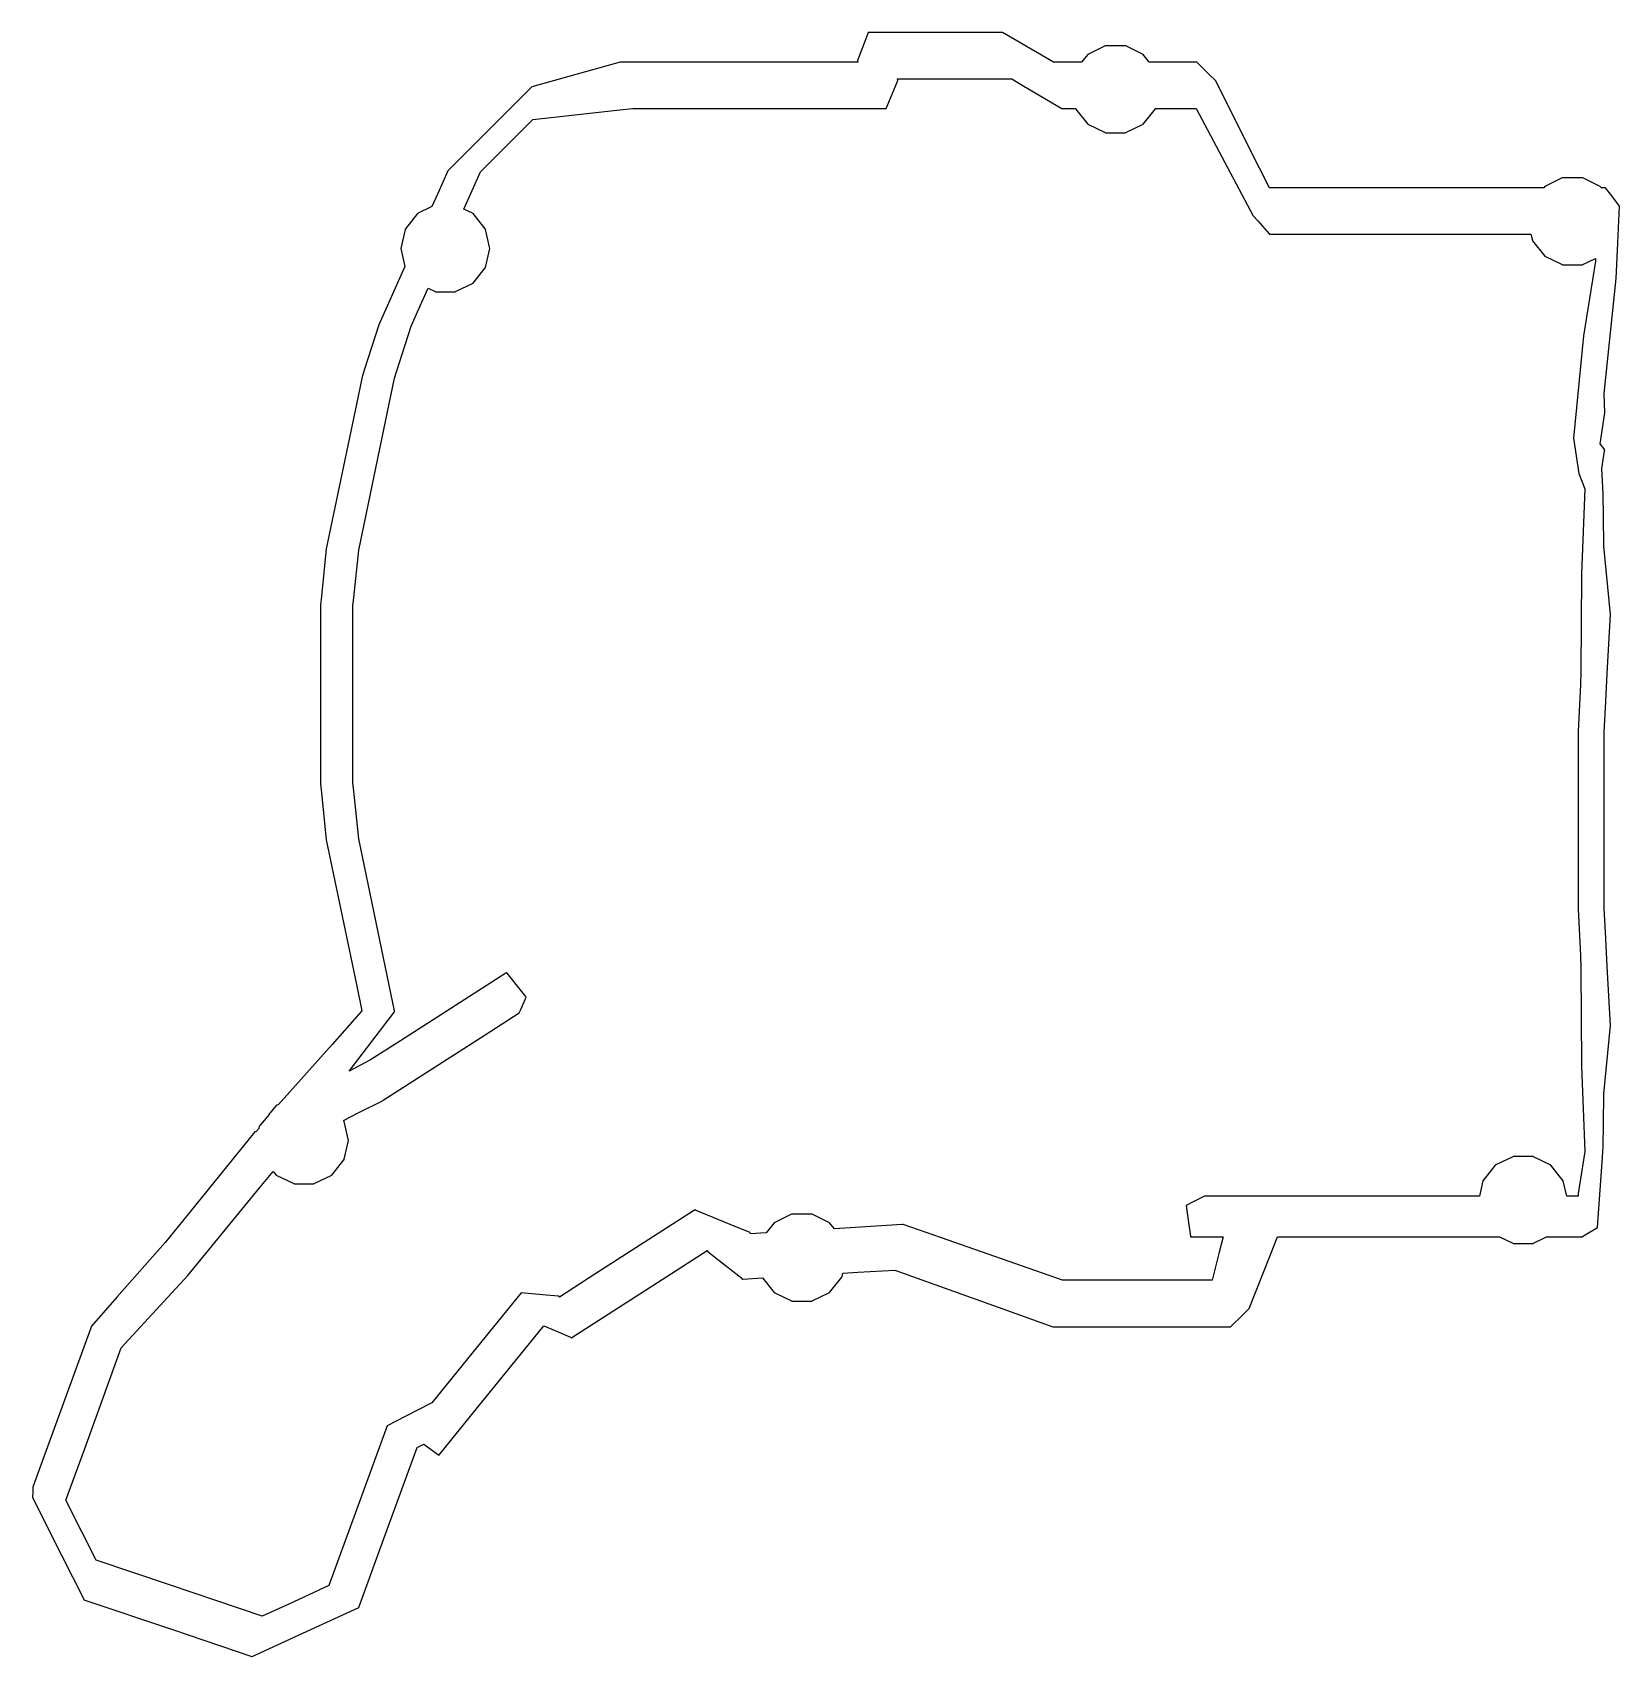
# Model space of a CAD drawing. Header units: metres. Extents: x -82 to 47, y -78 to 54.
import ezdxf

# ---------------------------------------------------------------- set-up
doc = ezdxf.new("R2010")
doc.units = ezdxf.units.M

msp = doc.modelspace()

# ---------------------------------------------------------------- linework, layer by layer
for p, q in [((-14.2254, 53.1946), (-14.8897, 51.4406)), ((-14.059, 53.6339), (-14.2254, 53.1946)), ((-14.0534, 53.6487), (-14.059, 53.6339)), ((-14.0311, 53.7075), (-14.0534, 53.6487)), ((-11.2327, 53.7075), (-14.0311, 53.7075)), ((-11.2114, 53.7075), (-11.2327, 53.7075)), ((-3.12556, 53.7075), (-11.2114, 53.7075)), ((-2.10372, 53.1161), (-3.12556, 53.7075)), ((-3.12556, 53.7075), (-3.12556, 53.7075)), ((-2.10364, 53.1161), (-2.10372, 53.1161)), ((1.01641, 51.3105), (-2.10364, 53.1161)), ((-14.8897, 51.4406), (-14.8955, 51.4255)), ((-14.8955, 51.4255), (-14.8756, 51.3105)), ((3.78941, 51.9285), (3.29656, 51.3105)), ((5.21225, 52.6137), (3.78941, 51.9285)), ((5.23894, 52.6265), (5.21225, 52.6137)), ((6.84779, 52.6265), (5.23894, 52.6265)), ((6.87448, 52.6137), (6.84779, 52.6265)), ((8.29732, 51.9285), (6.87448, 52.6137)), ((8.79017, 51.3105), (8.29732, 51.9285)), ((-35.1371, 51.0328), (-41.3312, 49.289)), ((-34.1509, 51.3105), (-35.1371, 51.0328)), ((-34.1444, 51.3105), (-34.1509, 51.3105)), ((-32.8485, 51.3105), (-34.1444, 51.3105)), ((-32.8394, 51.3105), (-32.8485, 51.3105)), ((-25.103, 51.3105), (-32.8394, 51.3105)), ((-24.8732, 51.3105), (-25.103, 51.3105)), ((-24.8642, 51.3105), (-24.8732, 51.3105)), ((-23.5033, 51.3105), (-24.8642, 51.3105)), ((-21.7065, 51.3105), (-23.5033, 51.3105)), ((-21.6934, 51.3105), (-21.7065, 51.3105)), ((-14.8756, 51.3105), (-21.6934, 51.3105)), ((3.29656, 51.3105), (1.01641, 51.3105)), ((12.6379, 51.3105), (8.79017, 51.3105)), ((13.659, 50.3076), (12.6379, 51.3105)), ((14.1523, 49.823), (13.659, 50.3076)), ((-41.3312, 49.289), (-48.1312, 42.489)), ((-12.5687, 47.541), (-11.8147, 49.3565)), ((-11.8147, 49.3565), (-11.6515, 49.7493)), ((-11.621, 49.823), (-11.6524, 49.938)), ((-11.6524, 49.938), (-4.44515, 49.938)), ((-11.6515, 49.7493), (-11.6462, 49.7622)), ((-11.6462, 49.7622), (-11.621, 49.823)), ((-4.44515, 49.938), (-2.36378, 49.938)), ((-2.36378, 49.938), (-1.39406, 49.3643)), ((-1.39406, 49.3643), (1.68762, 47.541)), ((17.7457, 42.7023), (14.1523, 49.823)), ((-34.1845, 47.4247), (-33.1191, 47.541)), ((-33.1191, 47.541), (-25.1699, 47.541)), ((-25.1699, 47.541), (-25.1645, 47.541)), ((-25.1645, 47.541), (-24.0865, 47.541)), ((-24.0865, 47.541), (-22.7728, 47.541)), ((-22.7728, 47.541), (-22.5554, 47.541)), ((-22.5554, 47.541), (-14.0378, 47.541)), ((-14.0378, 47.541), (-12.5687, 47.541)), ((1.68762, 47.541), (2.78461, 47.541)), ((2.78461, 47.541), (2.7863, 47.5336)), ((2.7863, 47.5336), (2.80477, 47.5104)), ((2.80477, 47.5104), (3.78941, 46.2757)), ((8.29732, 46.2757), (9.28196, 47.5104)), ((9.28196, 47.5104), (9.30043, 47.5336)), ((9.30043, 47.5336), (9.30212, 47.541)), ((9.30212, 47.541), (10.5798, 47.541)), ((10.5798, 47.541), (12.5861, 47.541)), ((12.5861, 47.541), (15.3827, 42.2844)), ((-45.4962, 42.404), (-41.2462, 46.654)), ((-41.2462, 46.654), (-34.1845, 47.4247)), ((3.78941, 46.2757), (5.21225, 45.5905)), ((6.87448, 45.5905), (8.29732, 46.2757)), ((5.21225, 45.5905), (5.23894, 45.5777)), ((5.23894, 45.5777), (6.84779, 45.5777)), ((6.84779, 45.5777), (6.87448, 45.5905)), ((-48.1312, 42.489), (-48.9629, 40.6354)), ((-46.8522, 39.3818), (-45.4962, 42.404)), ((15.3827, 42.2844), (17.2213, 38.8285)), ((18.549, 41.1105), (17.7457, 42.7023)), ((22.692, 41.1105), (18.549, 41.1105)), ((30.2413, 41.1105), (22.692, 41.1105)), ((31.2792, 41.1105), (30.2413, 41.1105)), ((32.865, 41.1105), (31.2792, 41.1105)), ((40.0609, 41.1105), (32.865, 41.1105)), ((40.8012, 41.1105), (40.0609, 41.1105)), ((40.8861, 41.217), (40.8012, 41.1105)), ((42.309, 41.9022), (40.8861, 41.217)), ((42.3356, 41.915), (42.309, 41.9022)), ((43.9445, 41.915), (42.3356, 41.915)), ((43.9712, 41.9022), (43.9445, 41.915)), ((45.394, 41.217), (43.9712, 41.9022)), ((45.4789, 41.1105), (45.394, 41.217)), ((45.8224, 41.1105), (45.4789, 41.1105)), ((46.3235, 40.4506), (45.8224, 41.1105)), ((-49.4386, 39.5752), (-50.6001, 39.0158)), ((-48.9629, 40.6354), (-49.4386, 39.5752)), ((46.9519, 39.623), (46.3235, 40.4506)), ((46.7885, 36.0358), (46.9519, 39.623)), ((46.9519, 39.623), (46.9519, 39.623)), ((46.9519, 39.623), (46.9519, 39.623)), ((-50.6001, 39.0158), (-51.5847, 37.7811)), ((-46.0922, 39.0158), (-46.8522, 39.3818)), ((-45.1075, 37.7811), (-46.0922, 39.0158)), ((17.2213, 38.8285), (17.5922, 38.4127)), ((17.5922, 38.4127), (18.5483, 37.341)), ((-51.6098, 37.7291), (-51.9612, 36.1895)), ((-51.6032, 37.758), (-51.6098, 37.7291)), ((-51.5847, 37.7811), (-51.6032, 37.758)), ((-45.0891, 37.758), (-45.1075, 37.7811)), ((-45.0825, 37.7291), (-45.0891, 37.758)), ((-44.7311, 36.1895), (-45.0825, 37.7291)), ((18.5483, 37.341), (27.4722, 37.341)), ((27.4722, 37.341), (30.9075, 37.341)), ((30.9075, 37.341), (32.5051, 37.341)), ((32.5051, 37.341), (33.4345, 37.341)), ((33.4345, 37.341), (39.7646, 37.341)), ((39.7646, 37.341), (39.8764, 36.8509)), ((-51.9612, 36.1895), (-51.6228, 34.707)), ((-45.0825, 34.6498), (-44.7311, 36.1895)), ((39.8764, 36.8509), (39.883, 36.8221)), ((39.883, 36.8221), (39.9015, 36.7989)), ((39.9015, 36.7989), (40.8861, 35.5642)), ((46.6837, 33.734), (46.7885, 36.0358)), ((-51.6228, 34.707), (-53.7461, 29.9749)), ((-46.0922, 33.3631), (-45.1075, 34.5978)), ((-45.1075, 34.5978), (-45.0891, 34.6209)), ((-45.0891, 34.6209), (-45.0825, 34.6498)), ((40.8861, 35.5642), (42.309, 34.879)), ((42.309, 34.879), (42.3356, 34.8662)), ((42.3356, 34.8662), (43.9445, 34.8662)), ((43.9445, 34.8662), (43.9712, 34.879)), ((43.9712, 34.879), (45.0115, 35.38)), ((45.0009, 35.1479), (44.0258, 29.0903)), ((45.0115, 35.38), (45.0009, 35.1479)), ((-50.375, 31.5304), (-49.7388, 32.9483)), ((-49.7388, 32.9483), (-49.1773, 32.6779)), ((-47.515, 32.6779), (-46.0922, 33.3631)), ((45.6981, 24.4101), (46.6837, 33.734)), ((46.6837, 33.734), (46.6837, 33.734)), ((-49.1773, 32.6779), (-49.1506, 32.665)), ((-49.1506, 32.665), (-47.5417, 32.665)), ((-47.5417, 32.665), (-47.515, 32.6779)), ((-51.1111, 29.8899), (-50.375, 31.5304)), ((-53.7461, 29.9749), (-54.9035, 26.3795)), ((-52.2783, 26.2639), (-51.1111, 29.8899)), ((44.0258, 29.0903), (43.224, 20.7827)), ((-54.9035, 26.3795), (-55.1047, 25.7544)), ((-55.1047, 25.7544), (-55.5625, 23.556)), ((-52.9037, 23.5849), (-52.4697, 25.6694)), ((-52.4697, 25.6694), (-52.2783, 26.2639)), ((45.7604, 22.8511), (45.6981, 24.4101)), ((-55.5625, 23.556), (-58.0112, 11.7967)), ((-55.3762, 11.7117), (-52.9037, 23.5849)), ((45.3785, 20.3356), (45.7604, 22.8511)), ((43.224, 20.7827), (43.6521, 17.9258)), ((45.6883, 19.9389), (45.3785, 20.3356)), ((45.7498, 19.826), (45.6883, 19.9389)), ((45.7403, 19.7234), (45.7485, 19.8032)), ((45.7485, 19.8032), (45.7498, 19.826)), ((45.5164, 18.3183), (45.7403, 19.7234)), ((43.6521, 17.9258), (44.1429, 16.6807)), ((45.6176, 16.2818), (45.5164, 18.3183)), ((44.1429, 16.6807), (43.8769, 9.77919)), ((45.6444, 14.4541), (45.6176, 16.2818)), ((45.6802, 12.0156), (45.6444, 14.4541)), ((46.2082, 6.48238), (45.6802, 12.0156)), ((-58.0112, 11.7967), (-58.4016, 7.98087)), ((-55.7704, 7.8589), (-55.3762, 11.7117)), ((43.8729, 9.67561), (43.8234, 1.84651)), ((43.8769, 9.77919), (43.8729, 9.67561)), ((-58.4016, 7.98087), (-58.4746, 7.26749)), ((-58.4746, 7.26749), (-58.4746, -7.26749)), ((-55.8396, 7.1825), (-55.7704, 7.8589)), ((-55.8396, -7.1825), (-55.8396, 7.1825)), ((45.9579, 1.68379), (46.2082, 6.48238)), ((43.8234, 1.84651), (43.7761, 0.78518)), ((45.8426, -0.58825), (45.9579, 1.68379)), ((43.7761, 0.78518), (43.6086, -2.975)), ((45.7173, -3.06), (45.8426, -0.58825)), ((43.6086, -2.975), (43.6086, -17.425)), ((45.7173, -17.34), (45.7173, -3.06)), ((-58.4746, -7.26749), (-58.4016, -7.98087)), ((-55.7704, -7.8589), (-55.8396, -7.1825)), ((-55.3762, -11.7117), (-55.7704, -7.8589)), ((-58.4016, -7.98087), (-58.0112, -11.7967)), ((-58.0112, -11.7967), (-55.5625, -23.556)), ((-52.9037, -23.5849), (-55.3762, -11.7117)), ((43.6086, -17.425), (43.7761, -21.1852)), ((45.8426, -19.8118), (45.7173, -17.34)), ((45.9579, -22.0838), (45.8426, -19.8118)), ((43.7761, -21.1852), (43.8234, -22.2465)), ((43.8234, -22.2465), (43.8729, -30.0756)), ((46.2082, -26.8824), (45.9579, -22.0838)), ((-55.5625, -23.556), (-55.119, -25.6854)), ((-52.4697, -25.6694), (-52.9037, -23.5849)), ((-43.4387, -22.6137), (-51.9938, -28.1105)), ((-43.3878, -22.5815), (-43.4387, -22.6137)), ((-43.373, -22.5722), (-43.3878, -22.5815)), ((-43.3878, -22.5815), (-43.3878, -22.5815)), ((-43.3331, -22.6223), (-43.373, -22.5722)), ((-42.1761, -24.0759), (-43.3331, -22.6223)), ((-42.2236, -25.56), (-41.7785, -24.5754)), ((-41.8182, -24.5255), (-42.1761, -24.0759)), ((-41.7785, -24.5754), (-41.8182, -24.5255)), ((-55.119, -25.6854), (-57.5387, -28.4003)), ((-56.1508, -30.5817), (-52.4697, -25.7544)), ((-52.4697, -25.7544), (-52.4697, -25.6694)), ((-45.1076, -27.6193), (-42.355, -25.8508)), ((-42.355, -25.8508), (-42.2236, -25.56)), ((-42.355, -25.8508), (-42.355, -25.8508)), ((-53.3871, -32.939), (-45.1076, -27.6193)), ((45.6802, -32.4156), (46.2082, -26.8824)), ((-57.5388, -28.4005), (-61.8767, -33.2676)), ((-57.5387, -28.4003), (-57.5388, -28.4005)), ((-51.994, -28.1106), (-54.411, -29.6635)), ((-51.9938, -28.1105), (-51.994, -28.1106)), ((-54.411, -29.6635), (-56.1508, -30.5817)), ((43.8729, -30.0756), (43.8769, -30.1792)), ((43.8769, -30.1792), (44.1429, -37.0807)), ((-53.4364, -32.9701), (-53.3871, -32.939)), ((45.6444, -34.8541), (45.6802, -32.4156)), ((-62.655, -34.0903), (-63.0379, -34.5705)), ((-62.6456, -34.0452), (-62.655, -34.0903)), ((-62.6099, -34.001), (-62.6456, -34.0452)), ((-62.5954, -33.9831), (-62.6099, -34.001)), ((-62.6099, -34.001), (-62.6099, -34.001)), ((-62.5508, -33.9596), (-62.5954, -33.9831)), ((-62.0751, -33.3631), (-62.5508, -33.9596)), ((-61.8767, -33.2676), (-62.0751, -33.3631)), ((-56.6059, -34.5685), (-55.4121, -33.9673)), ((-55.4121, -33.9673), (-53.4527, -32.9805)), ((-53.4527, -32.9805), (-53.4364, -32.9701)), ((-63.8166, -35.4912), (-68.9825, -41.8706)), ((-63.8018, -35.4729), (-63.8166, -35.4912)), ((-63.7177, -35.5033), (-63.8018, -35.4729)), ((-63.8018, -35.4729), (-63.8018, -35.4729)), ((-63.4885, -35.2245), (-63.7177, -35.5033)), ((-63.4499, -35.0384), (-63.4885, -35.2245)), ((-63.4352, -35.0201), (-63.4499, -35.0384)), ((-63.3996, -34.9763), (-63.4352, -35.0201)), ((-63.4352, -35.0201), (-63.4352, -35.0201)), ((-63.0379, -34.5705), (-63.3996, -34.9763)), ((-56.5825, -34.5978), (-56.6059, -34.5685)), ((-56.5641, -34.6209), (-56.5825, -34.5978)), ((-56.5575, -34.6498), (-56.5641, -34.6209)), ((-56.2061, -36.1895), (-56.5575, -34.6498)), ((45.6176, -36.6818), (45.6444, -34.8541)), ((-56.5575, -37.7291), (-56.2061, -36.1895)), ((45.5582, -37.547), (45.6176, -36.6818)), ((-57.5672, -39.0158), (-56.5825, -37.7811)), ((-56.5825, -37.7811), (-56.5641, -37.758)), ((-56.5641, -37.758), (-56.5575, -37.7291)), ((36.8716, -38.1988), (35.887, -39.4335)), ((38.2945, -37.5136), (36.8716, -38.1988)), ((38.3212, -37.5008), (38.2945, -37.5136)), ((39.93, -37.5008), (38.3212, -37.5008)), ((39.9567, -37.5136), (39.93, -37.5008)), ((41.3796, -38.1988), (39.9567, -37.5136)), ((42.3642, -39.4335), (41.3796, -38.1988)), ((44.1429, -37.0807), (43.5983, -40.5041)), ((45.1667, -43.2501), (45.5582, -37.547)), ((-63.3957, -40.0224), (-62.318, -38.7112)), ((-62.318, -38.7112), (-62.0751, -39.0158)), ((-62.0751, -39.0158), (-60.6523, -39.701)), ((-58.99, -39.701), (-57.5672, -39.0158)), ((35.8619, -39.4855), (35.5836, -40.7049)), ((35.8685, -39.4567), (35.8619, -39.4855)), ((35.887, -39.4335), (35.8685, -39.4567)), ((42.3827, -39.4567), (42.3642, -39.4335)), ((42.3892, -39.4855), (42.3827, -39.4567)), ((42.6676, -40.7049), (42.3892, -39.4855)), ((-69.2546, -47.1509), (-63.3957, -40.0224)), ((-60.6523, -39.701), (-60.6256, -39.7139)), ((-60.6256, -39.7139), (-59.0167, -39.7139)), ((-59.0167, -39.7139), (-58.99, -39.701)), ((13.2563, -40.7049), (12.3563, -41.1731)), ((20.788, -40.7049), (13.2563, -40.7049)), ((25.5855, -40.7049), (20.788, -40.7049)), ((28.6153, -40.7049), (25.5855, -40.7049)), ((35.5836, -40.7049), (28.6153, -40.7049)), ((43.5845, -40.7049), (42.6676, -40.7049)), ((43.5983, -40.5041), (43.5845, -40.7049)), ((-68.9827, -41.8707), (-71.0904, -44.4736)), ((-68.9825, -41.8706), (-68.9827, -41.8707)), ((-28.1198, -41.8585), (-36.2154, -47.0601)), ((-28.1023, -41.8475), (-28.1198, -41.8585)), ((-28.0541, -41.8171), (-28.1023, -41.8475)), ((-27.9937, -41.8929), (-28.0541, -41.8171)), ((-24.7795, -43.2021), (-27.9937, -41.8929)), ((12.3563, -41.1731), (11.7763, -41.4749)), ((11.7763, -41.4749), (11.9661, -42.8504)), ((-23.6142, -43.6768), (-24.7795, -43.2021)), ((-21.6643, -42.8757), (-22.3131, -43.6893)), ((-20.2415, -42.1905), (-21.6643, -42.8757)), ((-20.2148, -42.1777), (-20.2415, -42.1905)), ((-18.6059, -42.1777), (-20.2148, -42.1777)), ((-18.5792, -42.1905), (-18.6059, -42.1777)), ((-17.1564, -42.8757), (-18.5792, -42.1905)), ((-16.7715, -43.3584), (-17.1564, -42.8757)), ((-11.2643, -43.0295), (-16.7715, -43.3584)), ((-11.2487, -43.0287), (-11.2643, -43.0295)), ((-11.1908, -43.0257), (-11.2487, -43.0287)), ((-8.0875, -44.1079), (-11.1908, -43.0257)), ((11.9661, -42.8504), (12.121, -43.9732)), ((44.0263, -43.9472), (45.1667, -43.2501)), ((-71.0904, -44.4736), (-74.9978, -48.9121)), ((-23.5979, -43.7332), (-23.6142, -43.6768)), ((-23.5886, -43.7654), (-23.5979, -43.7332)), ((-22.3131, -43.6893), (-23.5886, -43.7654)), ((1.75638, -47.541), (-8.0875, -44.1079)), ((12.121, -43.9732), (12.1275, -44.0201)), ((12.1275, -44.0201), (12.1275, -44.0201)), ((12.1275, -44.0201), (12.1588, -44.0201)), ((12.1588, -44.0201), (14.7772, -44.0201)), ((14.7772, -44.0201), (14.462, -45.2697)), ((18.6629, -45.3844), (19.2038, -44.0201)), ((19.2038, -44.0201), (20.5784, -44.0201)), ((20.5784, -44.0201), (26.5731, -44.0201)), ((26.5731, -44.0201), (30.9785, -44.0201)), ((30.9785, -44.0201), (37.2217, -44.0201)), ((37.2217, -44.0201), (38.2945, -44.5368)), ((38.2945, -44.5368), (38.3212, -44.5496)), ((38.3212, -44.5496), (39.93, -44.5496)), ((39.93, -44.5496), (39.9567, -44.5368)), ((39.9567, -44.5368), (41.0295, -44.0201)), ((41.0295, -44.0201), (42.6776, -44.0201)), ((42.6776, -44.0201), (43.907, -44.0201)), ((43.907, -44.0201), (44.0263, -43.9472)), ((-30.3682, -47.2365), (-27.1014, -45.1375)), ((-27.1014, -45.1375), (-27.0414, -45.213)), ((-27.0414, -45.213), (-26.3604, -45.7444)), ((-26.3604, -45.7444), (-24.2872, -47.3624)), ((14.462, -45.2697), (13.8891, -47.541)), ((16.903, -49.823), (18.6629, -45.3844)), ((-71.2023, -49.2776), (-69.2546, -47.1509)), ((-36.2154, -47.0601), (-39.0865, -48.9048)), ((-38.0682, -52.1838), (-30.3684, -47.2366)), ((-30.3684, -47.2366), (-30.3682, -47.2365)), ((-24.2872, -47.3624), (-24.2872, -47.3624)), ((-24.2872, -47.3624), (-24.2779, -47.3945)), ((-24.2779, -47.3945), (-24.2614, -47.4516)), ((-24.1879, -47.4478), (-22.6017, -47.3531)), ((-22.6017, -47.3531), (-21.6643, -48.5285)), ((-17.1564, -48.5285), (-16.1718, -47.2938)), ((-16.1718, -47.2938), (-16.1533, -47.2706)), ((-16.1533, -47.2706), (-16.1467, -47.2417)), ((-16.1467, -47.2417), (-16.0833, -46.9638)), ((-16.0833, -46.9638), (-14.8549, -46.8905)), ((-14.8549, -46.8905), (-11.8625, -46.7118)), ((-11.8625, -46.7118), (-1.67697, -50.3683)), ((-42.1944, -48.5612), (-45.7241, -52.9201)), ((-40.1696, -48.7394), (-42.1944, -48.5612)), ((-39.1466, -48.8294), (-40.1696, -48.7394)), ((-24.2614, -47.4516), (-24.2061, -47.4487)), ((-24.2061, -47.4487), (-24.1879, -47.4478)), ((-21.6643, -48.5285), (-20.2415, -49.2137)), ((-18.5792, -49.2137), (-17.1564, -48.5285)), ((11.8875, -47.541), (1.75638, -47.541)), ((13.8891, -47.541), (11.8875, -47.541)), ((-74.9979, -48.9122), (-77.0656, -51.261)), ((-74.9978, -48.9121), (-74.9979, -48.9122)), ((-74.641, -53.0324), (-71.2023, -49.2776)), ((-39.0865, -48.9048), (-39.1466, -48.8294)), ((-20.2415, -49.2137), (-20.2148, -49.2265)), ((-20.2148, -49.2265), (-18.6059, -49.2265)), ((-18.6059, -49.2265), (-18.5792, -49.2137)), ((16.3691, -50.3473), (16.903, -49.823)), ((-77.0656, -51.261), (-79.8702, -58.9666)), ((-46.1892, -58.4389), (-40.3586, -51.2386)), ((-40.3586, -51.2386), (-39.7046, -51.5138)), ((-1.67697, -50.3683), (0.94764, -51.3105)), ((0.94764, -51.3105), (6.00354, -51.3105)), ((6.00354, -51.3105), (6.03815, -51.3105)), ((6.03815, -51.3105), (15.3886, -51.3105)), ((15.3886, -51.3105), (16.3691, -50.3473)), ((-39.7046, -51.5138), (-38.1942, -52.1494)), ((-38.1942, -52.1494), (-38.1853, -52.1607)), ((-38.1853, -52.1607), (-38.1697, -52.1802)), ((-38.1697, -52.1802), (-38.1338, -52.2253)), ((-38.1338, -52.2253), (-38.114, -52.2128)), ((-38.1338, -52.2253), (-38.1338, -52.2253)), ((-38.114, -52.2128), (-38.0682, -52.1838)), ((-38.114, -52.2128), (-38.114, -52.2128)), ((-77.6382, -61.2672), (-74.641, -53.0324)), ((-45.7243, -52.9203), (-49.4327, -57.4999)), ((-45.7241, -52.9201), (-45.7243, -52.9203)), ((-49.4327, -57.4999), (-51.6073, -58.6054)), ((-79.8702, -58.9666), (-81.7884, -64.2367)), ((-51.6073, -58.6054), (-53.0654, -59.3466)), ((-48.8221, -61.6902), (-46.1892, -58.4389)), ((-53.0654, -59.3466), (-55.6551, -66.4618)), ((-79.1399, -65.393), (-77.6382, -61.2672)), ((-53.4616, -68.8684), (-50.6407, -61.118)), ((-50.6407, -61.118), (-50.0892, -60.8462)), ((-50.0892, -60.8462), (-49.6733, -61.1433)), ((-49.6733, -61.1433), (-48.8963, -61.6985)), ((-48.8963, -61.6985), (-48.8536, -61.7291)), ((-48.8536, -61.7291), (-48.8221, -61.6902)), ((-48.8536, -61.7291), (-48.8536, -61.7291)), ((-81.8163, -64.3135), (-81.8342, -64.7413)), ((-81.8024, -64.2752), (-81.8163, -64.3135)), ((-81.7884, -64.2367), (-81.8024, -64.2752)), ((-81.8024, -64.2752), (-81.8024, -64.2752)), ((-81.8342, -64.7413), (-81.8521, -65.1698)), ((-81.8521, -65.1698), (-79.4628, -69.9107)), ((-77.8444, -67.9635), (-79.1399, -65.393)), ((-55.6551, -66.4618), (-57.7882, -72.3224)), ((-76.6839, -70.2662), (-77.8444, -67.9635)), ((-55.3356, -74.017), (-53.4616, -68.8684)), ((-79.4628, -69.9107), (-77.6663, -73.4756)), ((-70.7434, -72.2675), (-76.6839, -70.2662)), ((-63.1989, -74.8092), (-70.7434, -72.2675)), ((-57.7882, -72.3224), (-61.0519, -73.8225)), ((-77.6663, -73.4756), (-77.627, -73.4888)), ((-77.627, -73.4888), (-77.6132, -73.4935)), ((-77.6132, -73.4935), (-70.5001, -75.8899)), ((-61.052, -73.8225), (-63.1989, -74.8092)), ((-63.1989, -74.8092), (-63.1989, -74.8092)), ((-61.0519, -73.8225), (-61.052, -73.8225)), ((-59.9097, -76.1833), (-55.3635, -74.0938)), ((-55.3635, -74.0938), (-55.3492, -74.0543)), ((-55.3492, -74.0543), (-55.3356, -74.017)), ((-70.5001, -75.8899), (-64.0588, -78.0599)), ((-64.0206, -78.0728), (-59.9099, -76.1834)), ((-59.9099, -76.1834), (-59.9097, -76.1833)), ((-64.0588, -78.0599), (-64.0206, -78.0728))]:
    msp.add_line(p, q)

doc.saveas('drawing.dxf')
